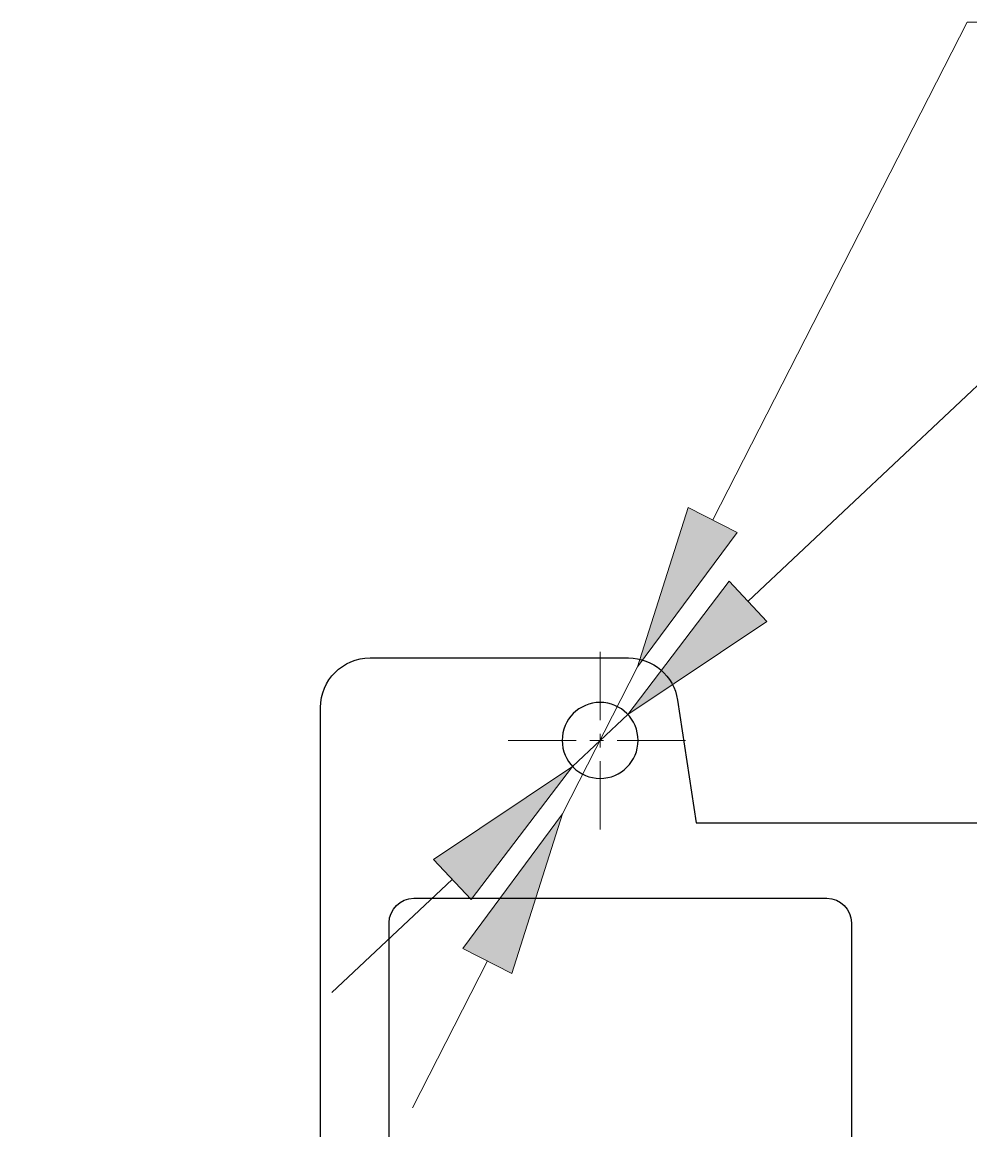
# Model space of a CAD drawing. Header units: inches. Extents: x 57 to 395, y 104 to 257.
# Drawn here: x 57.2 to 85.93, y 212.23 to 245.81 of the extents above; entities that cross this region are included whole.
import ezdxf

# ---------------------------------------------------------------- set-up
doc = ezdxf.new("R2010")
doc.units = ezdxf.units.IN
doc.header["$MEASUREMENT"] = 0
doc.linetypes.add('AI-Linetype-3', pattern=[3.308389, 2.067743, -0.413549, 0.413549, -0.413549])
doc.linetypes.add('AI-Linetype-4', pattern=[3.308389, 2.067743, -0.413549, 0.413549, -0.413549])
doc.layers.add('center_line', color=7, linetype='Continuous')

# ---------------------------------------------------------------- blocks, each defined once
blk = doc.blocks.new('block 4')
at = {"color": 7, "lineweight": 25}
blk.add_open_spline([(73.55, 224.055), (73.55, 224.69), (74.065, 225.205), (74.7, 225.205), (75.335, 225.205), (75.85, 224.69), (75.85, 224.055), (75.85, 223.42), (75.335, 222.905), (74.7, 222.905), (74.065, 222.905), (73.55, 223.42), (73.55, 224.055)], degree=3, knots=[0, 0, 0, 0, 1, 1, 1, 2, 2, 2, 3, 3, 3, 4, 4, 4, 4], dxfattribs=at)
blk = doc.blocks.new('block 34')
at = {"color": 7, "lineweight": 25}
blk.add_open_spline([(82.311, 206.025), (82.311, 206.025), (82.311, 218.525), (82.311, 218.525), (82.311, 218.939), (81.975, 219.275), (81.561, 219.275), (81.561, 219.275), (69.061, 219.275), (69.061, 219.275), (68.647, 219.275), (68.311, 218.939), (68.311, 218.525), (68.311, 218.525), (68.311, 206.025), (68.311, 206.025), (68.311, 205.611), (68.647, 205.275), (69.061, 205.275), (69.061, 205.275), (81.561, 205.275), (81.561, 205.275), (81.975, 205.275), (82.311, 205.611), (82.311, 206.025)], degree=3, knots=[0, 0, 0, 0, 1, 1, 1, 2, 2, 2, 3, 3, 3, 4, 4, 4, 5, 5, 5, 6, 6, 6, 7, 7, 7, 8, 8, 8, 8], dxfattribs=at)
blk = doc.blocks.new('block 96')
at = {"color": 7, "lineweight": 25}
blk.add_open_spline([(143.825, 221.555), (143.825, 221.555), (77.606, 221.555), (77.606, 221.555), (77.606, 221.555), (77.043, 225.279), (77.043, 225.279), (76.932, 226.013), (76.302, 226.555), (75.56, 226.555), (75.56, 226.555), (67.733, 226.555), (67.733, 226.555), (66.905, 226.555), (66.233, 225.884), (66.233, 225.055), (66.233, 225.055), (66.233, 209.025), (66.233, 209.025), (66.233, 208.197), (65.562, 207.525), (64.733, 207.525), (64.733, 207.525), (58.7, 207.525), (58.7, 207.525), (57.871, 207.525), (57.2, 206.854), (57.2, 206.025), (57.2, 206.025), (57.2, 160.183), (57.2, 160.183), (57.2, 159.907), (57.424, 159.683), (57.7, 159.683), (57.7, 159.683), (68.702, 159.683), (68.702, 159.683), (69.531, 159.683), (70.202, 159.011), (70.202, 158.183), (70.202, 158.183), (70.202, 122.255), (70.202, 122.255), (70.202, 121.427), (70.874, 120.755), (71.702, 120.755), (71.702, 120.755), (75.56, 120.755), (75.56, 120.755), (76.302, 120.755), (76.932, 121.297), (77.043, 122.031), (77.043, 122.031), (77.606, 125.755), (77.606, 125.755), (77.606, 125.755), (133.703, 125.755), (133.703, 125.755), (134.807, 125.755), (135.703, 126.651), (135.703, 127.755), (135.703, 127.758), (135.703, 127.761), (135.703, 127.764), (135.703, 127.764), (135.7, 128.359), (135.7, 128.359), (135.688, 129.768), (136.658, 130.996), (138.033, 131.31), (139.648, 131.678), (141.256, 130.668), (141.625, 129.052), (141.625, 129.052), (142.605, 124.757), (142.605, 124.757), (142.779, 123.998), (143.377, 123.408), (144.139, 123.246), (144.139, 123.246), (191.002, 113.285), (191.002, 113.285), (191.002, 113.285), (190.754, 109.123), (190.754, 109.123), (190.71, 108.382), (191.214, 107.721), (191.939, 107.566), (191.939, 107.566), (206.061, 104.565), (206.061, 104.565), (206.871, 104.392), (207.668, 104.91), (207.84, 105.72), (207.84, 105.72), (216.309, 145.561), (216.309, 145.561), (216.481, 146.372), (215.964, 147.168), (215.153, 147.34), (215.153, 147.34), (208.36, 148.784), (208.36, 148.784), (207.82, 148.899), (207.475, 149.43), (207.59, 149.97), (207.59, 149.97), (212.655, 173.8), (212.655, 173.8), (214.283, 174.108), (215.354, 175.677), (215.046, 177.305), (214.9, 178.08), (214.454, 178.766), (213.806, 179.215), (213.806, 179.215), (215.031, 184.98), (215.031, 184.98), (215.146, 185.52), (215.677, 185.865), (216.217, 185.75), (216.217, 185.75), (218.42, 185.282), (218.42, 185.282), (219.231, 185.109), (220.027, 185.627), (220.2, 186.437), (220.2, 186.437), (223.728, 203.038), (223.728, 203.038), (223.9, 203.848), (223.383, 204.644), (222.573, 204.817), (222.573, 204.817), (205.463, 208.454), (205.463, 208.454), (205.463, 208.454), (205.688, 212.234), (205.688, 212.234), (205.732, 212.975), (205.229, 213.636), (204.503, 213.791), (204.503, 213.791), (191.717, 216.508), (191.717, 216.508), (190.991, 216.663), (190.262, 216.263), (190.001, 215.569), (190.001, 215.569), (188.669, 212.023), (188.669, 212.023), (188.669, 212.023), (143.825, 221.555), (143.825, 221.555)], degree=3, knots=[0, 0, 0, 0, 1, 1, 1, 2, 2, 2, 3, 3, 3, 4, 4, 4, 5, 5, 5, 6, 6, 6, 7, 7, 7, 8, 8, 8, 9, 9, 9, 10, 10, 10, 11, 11, 11, 12, 12, 12, 13, 13, 13, 14, 14, 14, 15, 15, 15, 16, 16, 16, 17, 17, 17, 18, 18, 18, 19, 19, 19, 20, 20, 20, 21, 21, 21, 22, 22, 22, 23, 23, 23, 24, 24, 24, 25, 25, 25, 26, 26, 26, 27, 27, 27, 28, 28, 28, 29, 29, 29, 30, 30, 30, 31, 31, 31, 32, 32, 32, 33, 33, 33, 34, 34, 34, 35, 35, 35, 36, 36, 36, 37, 37, 37, 38, 38, 38, 39, 39, 39, 40, 40, 40, 41, 41, 41, 42, 42, 42, 43, 43, 43, 44, 44, 44, 45, 45, 45, 46, 46, 46, 47, 47, 47, 48, 48, 48, 49, 49, 49, 50, 50, 50, 51, 51, 51, 51], dxfattribs=at)
blk = doc.blocks.new('block 98')
at = {"color": 4, "lineweight": 15}
blk.add_lwpolyline([(88.33, 236.877), (79.18, 228.269)], dxfattribs=at)
blk = doc.blocks.new('block 99')
at = {"color": 4, "lineweight": 15}
blk.add_lwpolyline([(70.221, 219.841), (66.579, 216.415)], dxfattribs=at)
blk = doc.blocks.new('block 126')
at = {"color": 4, "lineweight": 15}
blk.add_lwpolyline([(73.863, 223.267), (75.538, 224.843)], dxfattribs=at)
blk = doc.blocks.new('block 127')
at = {"lineweight": 0}
blk.add_lwpolyline([(69.65, 220.448), (73.863, 223.267), (70.792, 219.234), (69.65, 220.448)], dxfattribs=at)
blk = doc.blocks.new('block 128')
at = {"lineweight": 0}
blk.add_lwpolyline([(69.65, 220.448), (73.863, 223.267), (70.792, 219.234), (69.65, 220.448)], dxfattribs=at)
blk = doc.blocks.new('block 129')
h = blk.add_hatch(color=4)
h.dxf.hatch_style = 2
h.paths.add_polyline_path([(69.65, 220.448), (73.863, 223.267), (70.792, 219.234)])
at = {"lineweight": 0}
blk.add_lwpolyline([(69.65, 220.448), (73.863, 223.267), (70.792, 219.234), (69.65, 220.448), (69.65, 220.448)], dxfattribs=at)
blk = doc.blocks.new('block 130')
at = {"lineweight": 0}
blk.add_lwpolyline([(78.609, 228.876), (75.538, 224.843), (79.751, 227.662), (78.609, 228.876)], dxfattribs=at)
blk = doc.blocks.new('block 131')
at = {"lineweight": 0}
blk.add_lwpolyline([(78.609, 228.876), (75.538, 224.843), (79.751, 227.662), (78.609, 228.876)], dxfattribs=at)
blk = doc.blocks.new('block 132')
h = blk.add_hatch(color=4)
h.dxf.hatch_style = 2
h.paths.add_polyline_path([(78.609, 228.876), (75.538, 224.843), (79.751, 227.662)])
at = {"lineweight": 0}
blk.add_lwpolyline([(78.609, 228.876), (75.538, 224.843), (79.751, 227.662), (78.609, 228.876), (78.609, 228.876)], dxfattribs=at)
blk = doc.blocks.new('block 133')
at = {"color": 4, "lineweight": 15}
blk.add_lwpolyline([(107.076, 245.812), (85.814, 245.812)], dxfattribs=at)
blk = doc.blocks.new('block 134')
at = {"color": 4, "lineweight": 15}
blk.add_lwpolyline([(85.814, 245.812), (78.112, 230.734)], dxfattribs=at)
blk = doc.blocks.new('block 135')
at = {"color": 4, "lineweight": 15}
blk.add_lwpolyline([(71.288, 217.376), (69.014, 212.923)], dxfattribs=at)
blk = doc.blocks.new('block 164')
at = {"color": 4, "lineweight": 15}
blk.add_lwpolyline([(73.563, 221.829), (75.837, 226.281)], dxfattribs=at)
blk = doc.blocks.new('block 165')
at = {"lineweight": 0}
blk.add_lwpolyline([(70.546, 217.755), (73.563, 221.829), (72.031, 216.997), (70.546, 217.755)], dxfattribs=at)
blk = doc.blocks.new('block 166')
at = {"lineweight": 0}
blk.add_lwpolyline([(70.546, 217.755), (73.563, 221.829), (72.031, 216.997), (70.546, 217.755)], dxfattribs=at)
blk = doc.blocks.new('block 167')
h = blk.add_hatch(color=4)
h.dxf.hatch_style = 2
h.paths.add_polyline_path([(70.546, 217.755), (73.563, 221.829), (72.031, 216.997)])
at = {"lineweight": 0}
blk.add_lwpolyline([(70.546, 217.755), (73.563, 221.829), (72.031, 216.997), (70.546, 217.755), (70.546, 217.755)], dxfattribs=at)
blk = doc.blocks.new('block 168')
at = {"lineweight": 0}
blk.add_lwpolyline([(77.37, 231.113), (75.837, 226.281), (78.854, 230.355), (77.37, 231.113)], dxfattribs=at)
blk = doc.blocks.new('block 169')
at = {"lineweight": 0}
blk.add_lwpolyline([(77.37, 231.113), (75.837, 226.281), (78.854, 230.355), (77.37, 231.113)], dxfattribs=at)
blk = doc.blocks.new('block 170')
h = blk.add_hatch(color=4)
h.dxf.hatch_style = 2
h.paths.add_polyline_path([(77.37, 231.113), (75.837, 226.281), (78.854, 230.355)])
at = {"lineweight": 0}
blk.add_lwpolyline([(77.37, 231.113), (75.837, 226.281), (78.854, 230.355), (77.37, 231.113), (77.37, 231.113)], dxfattribs=at)
blk = doc.blocks.new('block 281')
at = {"layer": 'Defpoints', "lineweight": 0}
blk.add_lwpolyline([(75.538, 224.843), (75.538, 224.843)], dxfattribs=at)
blk = doc.blocks.new('block 282')
at = {"layer": 'Defpoints', "lineweight": 0}
blk.add_lwpolyline([(73.863, 223.267), (73.863, 223.267)], dxfattribs=at)
blk = doc.blocks.new('block 283')
at = {"layer": 'Defpoints', "lineweight": 0}
blk.add_lwpolyline([(75.837, 226.281), (75.837, 226.281)], dxfattribs=at)
blk = doc.blocks.new('block 284')
at = {"layer": 'Defpoints', "lineweight": 0}
blk.add_lwpolyline([(73.563, 221.829), (73.563, 221.829)], dxfattribs=at)
blk = doc.blocks.new('block 291')
at = {"layer": 'center_line', "color": 1, "linetype": 'AI-Linetype-3', "lineweight": 15}
blk.add_lwpolyline([(74.7, 221.358), (74.7, 226.753)], dxfattribs=at)
blk = doc.blocks.new('block 292')
at = {"layer": 'center_line', "color": 1, "linetype": 'AI-Linetype-4', "lineweight": 15}
blk.add_lwpolyline([(71.911, 224.055), (77.489, 224.055)], dxfattribs=at)

msp = doc.modelspace()

# ---------------------------------------------------------------- block references
for name in ['block 134', 'block 133', 'block 98', 'block 168', 'block 169', 'block 170', 'block 130', 'block 131', 'block 132', 'block 96', 'block 164', 'block 4', 'block 126', 'block 127', 'block 128', 'block 129', 'block 165', 'block 166', 'block 167', 'block 99', 'block 34', 'block 135']:
    msp.add_blockref(name, (0, 0))
at = {"layer": 'center_line'}
for name in ['block 291', 'block 292']:
    msp.add_blockref(name, (0, 0), dxfattribs=at)
at = {"layer": 'Defpoints'}
for name in ['block 283', 'block 281', 'block 282', 'block 284']:
    msp.add_blockref(name, (0, 0), dxfattribs=at)

doc.saveas('drawing.dxf')
